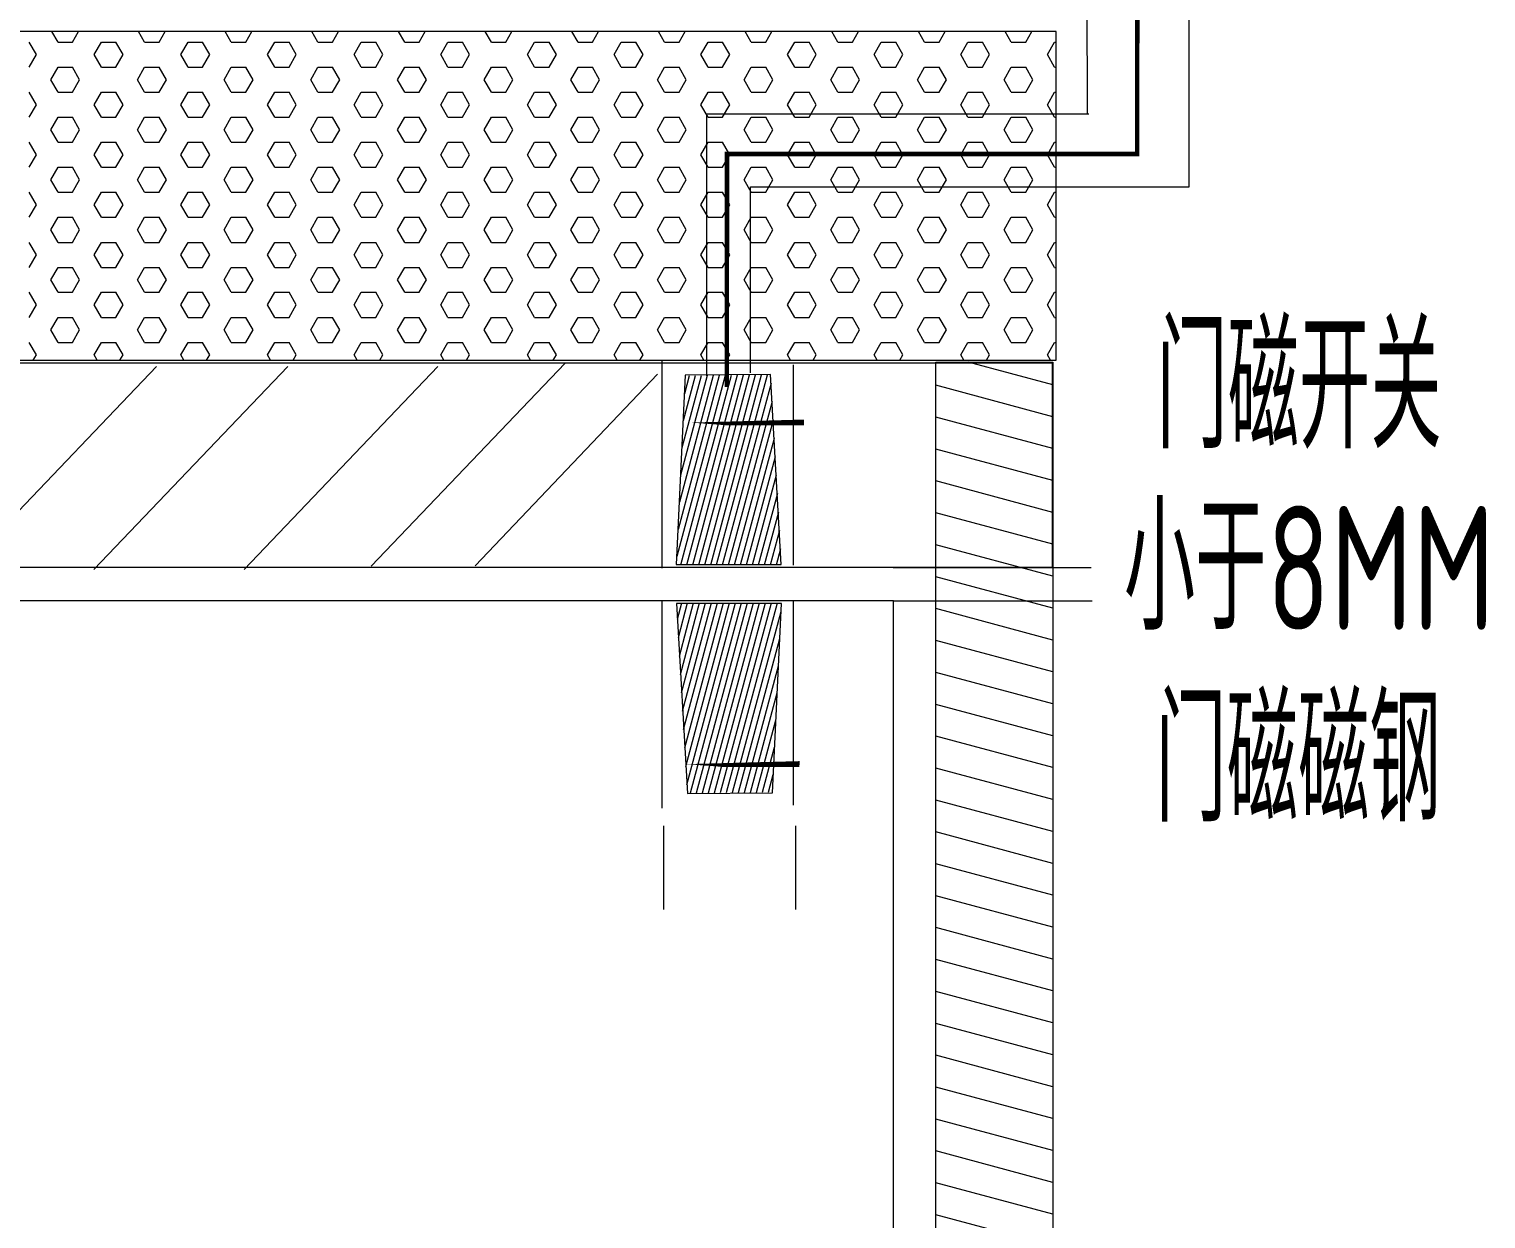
# Model space of a CAD drawing. Header units: millimetres. Extents: x 130143 to 328923, y 19139 to 134795.
# Drawn here: x 273413 to 278834, y 91963 to 96390 of the extents above; entities that cross this region are included whole.
import ezdxf

# ---------------------------------------------------------------- set-up
doc = ezdxf.new("R2010")
doc.units = ezdxf.units.MM
doc.header["$LTSCALE"] = 10
doc.layers.add('邦威智能化', color=7, linetype='Continuous', lineweight=18)
doc.styles.add('_HZTXT', font='gbenor.shx', dxfattribs={"bigfont": 'gbcbig.shx'})

# ---------------------------------------------------------------- blocks, each defined once
blk = doc.blocks.new('*X473')
for p, q in [((103553.7, -25839.5), (103462.3, -25815)), ((103553.7, -25873.8), (103427.5, -25840)), ((103553.7, -25908.2), (103427.5, -25874.3)), ((103553.7, -25942.5), (103427.5, -25908.7)), ((103553.7, -25976.9), (103427.5, -25943)), ((103553.7, -26011.2), (103427.5, -25977.4)), ((103553.7, -26045.6), (103427.5, -26011.7)), ((103553.7, -26079.9), (103427.5, -26046.1)), ((103553.7, -26114.3), (103427.5, -26080.4)), ((103553.7, -26148.6), (103427.5, -26114.8)), ((103553.7, -26183), (103427.5, -26149.1)), ((103553.7, -26217.3), (103427.5, -26183.5)), ((103553.7, -26251.6), (103427.5, -26217.8)), ((103553.7, -26286), (103427.5, -26252.2)), ((103553.7, -26320.3), (103427.5, -26286.5)), ((103553.7, -26354.7), (103427.5, -26320.9)), ((103553.7, -26389), (103427.5, -26355.2)), ((103553.7, -26423.4), (103427.5, -26389.6)), ((103553.7, -26457.7), (103427.5, -26423.9)), ((103553.7, -26492.1), (103427.5, -26458.3)), ((103553.7, -26526.4), (103427.5, -26492.6)), ((103553.7, -26560.8), (103427.5, -26527)), ((103553.7, -26595.1), (103427.5, -26561.3)), ((103553.7, -26629.5), (103427.5, -26595.7)), ((103553.7, -26663.8), (103427.5, -26630)), ((103553.7, -26698.2), (103427.5, -26664.3)), ((103553.7, -26732.5), (103427.5, -26698.7)), ((103553.7, -26766.9), (103427.5, -26733))]:
    blk.add_line(p, q)
blk = doc.blocks.new('*X474')
for p, q in [((103149, -26024), (103201.2, -25829)), ((103150.4, -25994.8), (103194.8, -25829.1)), ((103151.8, -25965.6), (103188.3, -25829.2)), ((103153, -26033.2), (103207.7, -25829)), ((103153.1, -25936.3), (103181.8, -25829.2)), ((103154.5, -25907.1), (103175.4, -25829.3)), ((103155.9, -25877.9), (103168.9, -25829.3)), ((103157.3, -25848.7), (103162.5, -25829.4)), ((103159.4, -26033.2), (103214.1, -25828.9)), ((103165.8, -26033.2), (103220.6, -25828.9)), ((103172.3, -26033.2), (103227, -25828.8)), ((103178.7, -26033.2), (103233.5, -25828.8)), ((103185.2, -26033.2), (103239.9, -25828.7)), ((103191.6, -26033.2), (103246.4, -25828.7)), ((103198, -26033.2), (103250.5, -25837.4)), ((103204.5, -26033.2), (103251.6, -25857.2)), ((103210.9, -26033.2), (103252.8, -25877)), ((103217.4, -26033.2), (103253.9, -25896.8)), ((103223.8, -26033.2), (103255, -25916.6)), ((103230.2, -26033.2), (103256.2, -25936.4)), ((103236.7, -26033.2), (103257.3, -25956.2)), ((103243.1, -26033.2), (103258.4, -25976.1)), ((103249.6, -26033.2), (103259.6, -25995.9)), ((103256, -26033.2), (103260.7, -26015.7))]:
    blk.add_line(p, q)
blk = doc.blocks.new('*X480')
for p, q in [((102459.1, -25484), (102451.3, -25470.6)), ((102482.4, -25470.6), (102475.8, -25459.2)), ((102482.4, -25470.6), (102498, -25470.6)), ((102498, -25470.6), (102504.6, -25459.2)), ((102521.3, -25484), (102529.1, -25470.6)), ((102529.1, -25470.6), (102544.6, -25470.6)), ((102552.4, -25484), (102544.6, -25470.6)), ((102575.7, -25470.6), (102569.1, -25459.2)), ((102575.7, -25470.6), (102591.3, -25470.6)), ((102591.3, -25470.6), (102597.9, -25459.2)), ((102614.6, -25484), (102622.4, -25470.6)), ((102622.4, -25470.6), (102637.9, -25470.6)), ((102645.7, -25484), (102637.9, -25470.6)), ((102669, -25470.6), (102662.5, -25459.2)), ((102669, -25470.6), (102684.6, -25470.6)), ((102684.6, -25470.6), (102691.2, -25459.2)), ((102707.9, -25484), (102715.7, -25470.6)), ((102715.7, -25470.6), (102731.2, -25470.6)), ((102739, -25484), (102731.2, -25470.6)), ((102762.3, -25470.6), (102755.8, -25459.2)), ((102762.3, -25470.6), (102777.9, -25470.6)), ((102777.9, -25470.6), (102784.5, -25459.2)), ((102801.2, -25484), (102809, -25470.6)), ((102809, -25470.6), (102824.6, -25470.6)), ((102832.3, -25484), (102824.6, -25470.6)), ((102855.7, -25470.6), (102849.1, -25459.2)), ((102855.7, -25470.6), (102871.2, -25470.6)), ((102871.2, -25470.6), (102877.8, -25459.2)), ((102894.5, -25484), (102902.3, -25470.6)), ((102902.3, -25470.6), (102917.9, -25470.6)), ((102925.6, -25484), (102917.9, -25470.6)), ((102949, -25470.6), (102942.4, -25459.2)), ((102949, -25470.6), (102964.5, -25470.6)), ((102964.5, -25470.6), (102971.1, -25459.2)), ((102987.9, -25484), (102995.6, -25470.6)), ((102995.6, -25470.6), (103011.2, -25470.6)), ((103019, -25484), (103011.2, -25470.6)), ((103042.3, -25470.6), (103035.7, -25459.2)), ((103042.3, -25470.6), (103057.8, -25470.6)), ((103057.8, -25470.6), (103064.4, -25459.2)), ((103081.2, -25484), (103088.9, -25470.6)), ((103088.9, -25470.6), (103104.5, -25470.6)), ((103112.3, -25484), (103104.5, -25470.6)), ((103135.6, -25470.6), (103129, -25459.2)), ((103135.6, -25470.6), (103151.1, -25470.6)), ((103151.1, -25470.6), (103157.7, -25459.2)), ((103174.5, -25484), (103182.3, -25470.6)), ((103182.3, -25470.6), (103197.8, -25470.6)), ((103205.6, -25484), (103197.8, -25470.6)), ((103228.9, -25470.6), (103222.3, -25459.2)), ((103228.9, -25470.6), (103244.5, -25470.6)), ((103244.5, -25470.6), (103251, -25459.2)), ((103267.8, -25484), (103275.6, -25470.6)), ((103275.6, -25470.6), (103291.1, -25470.6)), ((103298.9, -25484), (103291.1, -25470.6)), ((103322.2, -25470.6), (103315.6, -25459.2)), ((103322.2, -25470.6), (103337.8, -25470.6)), ((103337.8, -25470.6), (103344.4, -25459.2)), ((103361.1, -25484), (103368.9, -25470.6)), ((103368.9, -25470.6), (103384.4, -25470.6)), ((103392.2, -25484), (103384.4, -25470.6)), ((103415.5, -25470.6), (103408.9, -25459.2)), ((103415.5, -25470.6), (103431.1, -25470.6)), ((103431.1, -25470.6), (103437.7, -25459.2)), ((103454.4, -25484), (103462.2, -25470.6)), ((103462.2, -25470.6), (103477.7, -25470.6)), ((103485.5, -25484), (103477.7, -25470.6)), ((103508.8, -25470.6), (103502.3, -25459.2)), ((103508.8, -25470.6), (103524.4, -25470.6)), ((103524.4, -25470.6), (103531, -25459.2)), ((103547.7, -25484), (103555.5, -25470.6)), ((103555.5, -25470.6), (103557.2, -25470.6)), ((102451.3, -25497.5), (102459.1, -25484)), ((102529.1, -25497.5), (102521.3, -25484)), ((102544.6, -25497.5), (102552.4, -25484)), ((102622.4, -25497.5), (102614.6, -25484)), ((102637.9, -25497.5), (102645.7, -25484)), ((102715.7, -25497.5), (102707.9, -25484)), ((102731.2, -25497.5), (102739, -25484)), ((102809, -25497.5), (102801.2, -25484)), ((102824.6, -25497.5), (102832.3, -25484)), ((102902.3, -25497.5), (102894.5, -25484)), ((102917.9, -25497.5), (102925.6, -25484)), ((102995.6, -25497.5), (102987.9, -25484)), ((103011.2, -25497.5), (103019, -25484)), ((103088.9, -25497.5), (103081.2, -25484)), ((103104.5, -25497.5), (103112.3, -25484)), ((103182.3, -25497.5), (103174.5, -25484)), ((103197.8, -25497.5), (103205.6, -25484)), ((103275.6, -25497.5), (103267.8, -25484)), ((103291.1, -25497.5), (103298.9, -25484)), ((103368.9, -25497.5), (103361.1, -25484)), ((103384.4, -25497.5), (103392.2, -25484)), ((103462.2, -25497.5), (103454.4, -25484)), ((103477.7, -25497.5), (103485.5, -25484)), ((103555.5, -25497.5), (103547.7, -25484)), ((102474.6, -25511), (102482.4, -25497.5)), ((102482.4, -25497.5), (102498, -25497.5)), ((102505.7, -25511), (102498, -25497.5)), ((102529.1, -25497.5), (102544.6, -25497.5)), ((102567.9, -25511), (102575.7, -25497.5)), ((102575.7, -25497.5), (102591.3, -25497.5)), ((102599.1, -25511), (102591.3, -25497.5)), ((102622.4, -25497.5), (102637.9, -25497.5)), ((102661.3, -25511), (102669, -25497.5)), ((102669, -25497.5), (102684.6, -25497.5)), ((102692.4, -25511), (102684.6, -25497.5)), ((102715.7, -25497.5), (102731.2, -25497.5)), ((102754.6, -25511), (102762.3, -25497.5)), ((102762.3, -25497.5), (102777.9, -25497.5)), ((102785.7, -25511), (102777.9, -25497.5)), ((102809, -25497.5), (102824.6, -25497.5)), ((102847.9, -25511), (102855.7, -25497.5)), ((102855.7, -25497.5), (102871.2, -25497.5)), ((102879, -25511), (102871.2, -25497.5)), ((102902.3, -25497.5), (102917.9, -25497.5)), ((102941.2, -25511), (102949, -25497.5)), ((102949, -25497.5), (102964.5, -25497.5)), ((102972.3, -25511), (102964.5, -25497.5)), ((102995.6, -25497.5), (103011.2, -25497.5)), ((103034.5, -25511), (103042.3, -25497.5)), ((103042.3, -25497.5), (103057.8, -25497.5)), ((103065.6, -25511), (103057.8, -25497.5)), ((103088.9, -25497.5), (103104.5, -25497.5)), ((103127.8, -25511), (103135.6, -25497.5)), ((103135.6, -25497.5), (103151.1, -25497.5)), ((103158.9, -25511), (103151.1, -25497.5)), ((103182.3, -25497.5), (103197.8, -25497.5)), ((103221.1, -25511), (103228.9, -25497.5)), ((103228.9, -25497.5), (103244.5, -25497.5)), ((103252.2, -25511), (103244.5, -25497.5)), ((103275.6, -25497.5), (103291.1, -25497.5)), ((103314.4, -25511), (103322.2, -25497.5)), ((103322.2, -25497.5), (103337.8, -25497.5)), ((103345.5, -25511), (103337.8, -25497.5)), ((103368.9, -25497.5), (103384.4, -25497.5)), ((103407.8, -25511), (103415.5, -25497.5)), ((103415.5, -25497.5), (103431.1, -25497.5)), ((103438.9, -25511), (103431.1, -25497.5)), ((103462.2, -25497.5), (103477.7, -25497.5)), ((103501.1, -25511), (103508.8, -25497.5)), ((103508.8, -25497.5), (103524.4, -25497.5)), ((103532.2, -25511), (103524.4, -25497.5)), ((103555.5, -25497.5), (103557.2, -25497.5)), ((102482.4, -25524.4), (102474.6, -25511)), ((102498, -25524.4), (102505.7, -25511)), ((102575.7, -25524.4), (102567.9, -25511)), ((102591.3, -25524.4), (102599.1, -25511)), ((102669, -25524.4), (102661.3, -25511)), ((102684.6, -25524.4), (102692.4, -25511)), ((102762.3, -25524.4), (102754.6, -25511)), ((102777.9, -25524.4), (102785.7, -25511)), ((102855.7, -25524.4), (102847.9, -25511)), ((102871.2, -25524.4), (102879, -25511)), ((102949, -25524.4), (102941.2, -25511)), ((102964.5, -25524.4), (102972.3, -25511)), ((103042.3, -25524.4), (103034.5, -25511)), ((103057.8, -25524.4), (103065.6, -25511)), ((103135.6, -25524.4), (103127.8, -25511)), ((103151.1, -25524.4), (103158.9, -25511)), ((103228.9, -25524.4), (103221.1, -25511)), ((103244.5, -25524.4), (103252.2, -25511)), ((103322.2, -25524.4), (103314.4, -25511)), ((103337.8, -25524.4), (103345.5, -25511)), ((103415.5, -25524.4), (103407.8, -25511)), ((103431.1, -25524.4), (103438.9, -25511)), ((103508.8, -25524.4), (103501.1, -25511)), ((103524.4, -25524.4), (103532.2, -25511)), ((102459.1, -25537.9), (102451.3, -25524.4)), ((102482.4, -25524.4), (102498, -25524.4)), ((102521.3, -25537.9), (102529.1, -25524.4)), ((102529.1, -25524.4), (102544.6, -25524.4)), ((102552.4, -25537.9), (102544.6, -25524.4)), ((102575.7, -25524.4), (102591.3, -25524.4)), ((102614.6, -25537.9), (102622.4, -25524.4)), ((102622.4, -25524.4), (102637.9, -25524.4)), ((102645.7, -25537.9), (102637.9, -25524.4)), ((102669, -25524.4), (102684.6, -25524.4)), ((102707.9, -25537.9), (102715.7, -25524.4)), ((102715.7, -25524.4), (102731.2, -25524.4)), ((102739, -25537.9), (102731.2, -25524.4)), ((102762.3, -25524.4), (102777.9, -25524.4)), ((102801.2, -25537.9), (102809, -25524.4)), ((102809, -25524.4), (102824.6, -25524.4)), ((102832.3, -25537.9), (102824.6, -25524.4)), ((102855.7, -25524.4), (102871.2, -25524.4)), ((102894.5, -25537.9), (102902.3, -25524.4)), ((102902.3, -25524.4), (102917.9, -25524.4)), ((102925.6, -25537.9), (102917.9, -25524.4)), ((102949, -25524.4), (102964.5, -25524.4)), ((102987.9, -25537.9), (102995.6, -25524.4)), ((102995.6, -25524.4), (103011.2, -25524.4)), ((103019, -25537.9), (103011.2, -25524.4)), ((103042.3, -25524.4), (103057.8, -25524.4)), ((103081.2, -25537.9), (103088.9, -25524.4)), ((103088.9, -25524.4), (103104.5, -25524.4)), ((103112.3, -25537.9), (103104.5, -25524.4)), ((103135.6, -25524.4), (103151.1, -25524.4)), ((103174.5, -25537.9), (103182.3, -25524.4)), ((103182.3, -25524.4), (103197.8, -25524.4)), ((103205.6, -25537.9), (103197.8, -25524.4)), ((103228.9, -25524.4), (103244.5, -25524.4)), ((103267.8, -25537.9), (103275.6, -25524.4)), ((103275.6, -25524.4), (103291.1, -25524.4)), ((103298.9, -25537.9), (103291.1, -25524.4)), ((103322.2, -25524.4), (103337.8, -25524.4)), ((103361.1, -25537.9), (103368.9, -25524.4)), ((103368.9, -25524.4), (103384.4, -25524.4)), ((103392.2, -25537.9), (103384.4, -25524.4)), ((103415.5, -25524.4), (103431.1, -25524.4)), ((103454.4, -25537.9), (103462.2, -25524.4)), ((103462.2, -25524.4), (103477.7, -25524.4)), ((103485.5, -25537.9), (103477.7, -25524.4)), ((103508.8, -25524.4), (103524.4, -25524.4)), ((103547.7, -25537.9), (103555.5, -25524.4)), ((103555.5, -25524.4), (103557.2, -25524.4)), ((102451.3, -25551.4), (102459.1, -25537.9)), ((102529.1, -25551.4), (102521.3, -25537.9)), ((102544.6, -25551.4), (102552.4, -25537.9)), ((102622.4, -25551.4), (102614.6, -25537.9)), ((102637.9, -25551.4), (102645.7, -25537.9)), ((102715.7, -25551.4), (102707.9, -25537.9)), ((102731.2, -25551.4), (102739, -25537.9)), ((102809, -25551.4), (102801.2, -25537.9)), ((102824.6, -25551.4), (102832.3, -25537.9)), ((102902.3, -25551.4), (102894.5, -25537.9)), ((102917.9, -25551.4), (102925.6, -25537.9)), ((102995.6, -25551.4), (102987.9, -25537.9)), ((103011.2, -25551.4), (103019, -25537.9)), ((103088.9, -25551.4), (103081.2, -25537.9)), ((103104.5, -25551.4), (103112.3, -25537.9)), ((103182.3, -25551.4), (103174.5, -25537.9)), ((103197.8, -25551.4), (103205.6, -25537.9)), ((103275.6, -25551.4), (103267.8, -25537.9)), ((103291.1, -25551.4), (103298.9, -25537.9)), ((103368.9, -25551.4), (103361.1, -25537.9)), ((103384.4, -25551.4), (103392.2, -25537.9)), ((103462.2, -25551.4), (103454.4, -25537.9)), ((103477.7, -25551.4), (103485.5, -25537.9)), ((103555.5, -25551.4), (103547.7, -25537.9)), ((102474.6, -25564.8), (102482.4, -25551.4)), ((102482.4, -25578.3), (102474.6, -25564.8)), ((102482.4, -25551.4), (102498, -25551.4)), ((102505.7, -25564.8), (102498, -25551.4)), ((102498, -25578.3), (102505.7, -25564.8)), ((102529.1, -25551.4), (102544.6, -25551.4)), ((102567.9, -25564.8), (102575.7, -25551.4)), ((102575.7, -25578.3), (102567.9, -25564.8)), ((102575.7, -25551.4), (102591.3, -25551.4)), ((102599.1, -25564.8), (102591.3, -25551.4)), ((102591.3, -25578.3), (102599.1, -25564.8)), ((102622.4, -25551.4), (102637.9, -25551.4)), ((102661.3, -25564.8), (102669, -25551.4)), ((102669, -25578.3), (102661.3, -25564.8)), ((102669, -25551.4), (102684.6, -25551.4)), ((102692.4, -25564.8), (102684.6, -25551.4)), ((102684.6, -25578.3), (102692.4, -25564.8)), ((102715.7, -25551.4), (102731.2, -25551.4)), ((102754.6, -25564.8), (102762.3, -25551.4)), ((102762.3, -25578.3), (102754.6, -25564.8)), ((102762.3, -25551.4), (102777.9, -25551.4)), ((102785.7, -25564.8), (102777.9, -25551.4)), ((102777.9, -25578.3), (102785.7, -25564.8)), ((102809, -25551.4), (102824.6, -25551.4)), ((102847.9, -25564.8), (102855.7, -25551.4)), ((102855.7, -25578.3), (102847.9, -25564.8)), ((102855.7, -25551.4), (102871.2, -25551.4)), ((102879, -25564.8), (102871.2, -25551.4)), ((102871.2, -25578.3), (102879, -25564.8)), ((102902.3, -25551.4), (102917.9, -25551.4)), ((102941.2, -25564.8), (102949, -25551.4)), ((102949, -25578.3), (102941.2, -25564.8)), ((102949, -25551.4), (102964.5, -25551.4)), ((102972.3, -25564.8), (102964.5, -25551.4)), ((102964.5, -25578.3), (102972.3, -25564.8)), ((102995.6, -25551.4), (103011.2, -25551.4)), ((103034.5, -25564.8), (103042.3, -25551.4)), ((103042.3, -25578.3), (103034.5, -25564.8)), ((103042.3, -25551.4), (103057.8, -25551.4)), ((103065.6, -25564.8), (103057.8, -25551.4)), ((103057.8, -25578.3), (103065.6, -25564.8)), ((103088.9, -25551.4), (103104.5, -25551.4)), ((103127.8, -25564.8), (103135.6, -25551.4)), ((103135.6, -25578.3), (103127.8, -25564.8)), ((103135.6, -25551.4), (103151.1, -25551.4)), ((103158.9, -25564.8), (103151.1, -25551.4)), ((103151.1, -25578.3), (103158.9, -25564.8)), ((103182.3, -25551.4), (103197.8, -25551.4)), ((103221.1, -25564.8), (103228.9, -25551.4)), ((103228.9, -25578.3), (103221.1, -25564.8)), ((103228.9, -25551.4), (103244.5, -25551.4)), ((103252.2, -25564.8), (103244.5, -25551.4)), ((103244.5, -25578.3), (103252.2, -25564.8)), ((103275.6, -25551.4), (103291.1, -25551.4)), ((103314.4, -25564.8), (103322.2, -25551.4)), ((103322.2, -25578.3), (103314.4, -25564.8)), ((103322.2, -25551.4), (103337.8, -25551.4)), ((103345.5, -25564.8), (103337.8, -25551.4)), ((103337.8, -25578.3), (103345.5, -25564.8)), ((103368.9, -25551.4), (103384.4, -25551.4)), ((103407.8, -25564.8), (103415.5, -25551.4)), ((103415.5, -25578.3), (103407.8, -25564.8)), ((103415.5, -25551.4), (103431.1, -25551.4)), ((103438.9, -25564.8), (103431.1, -25551.4)), ((103431.1, -25578.3), (103438.9, -25564.8)), ((103462.2, -25551.4), (103477.7, -25551.4)), ((103501.1, -25564.8), (103508.8, -25551.4)), ((103508.8, -25578.3), (103501.1, -25564.8)), ((103508.8, -25551.4), (103524.4, -25551.4)), ((103532.2, -25564.8), (103524.4, -25551.4)), ((103524.4, -25578.3), (103532.2, -25564.8)), ((103555.5, -25551.4), (103557.2, -25551.4)), ((102459.1, -25591.8), (102451.3, -25578.3)), ((102482.4, -25578.3), (102498, -25578.3)), ((102521.3, -25591.8), (102529.1, -25578.3)), ((102529.1, -25578.3), (102544.6, -25578.3)), ((102552.4, -25591.8), (102544.6, -25578.3)), ((102575.7, -25578.3), (102591.3, -25578.3)), ((102614.6, -25591.8), (102622.4, -25578.3)), ((102622.4, -25578.3), (102637.9, -25578.3)), ((102645.7, -25591.8), (102637.9, -25578.3)), ((102669, -25578.3), (102684.6, -25578.3)), ((102707.9, -25591.8), (102715.7, -25578.3)), ((102715.7, -25578.3), (102731.2, -25578.3)), ((102739, -25591.8), (102731.2, -25578.3)), ((102762.3, -25578.3), (102777.9, -25578.3)), ((102801.2, -25591.8), (102809, -25578.3)), ((102809, -25578.3), (102824.6, -25578.3)), ((102832.3, -25591.8), (102824.6, -25578.3)), ((102855.7, -25578.3), (102871.2, -25578.3)), ((102894.5, -25591.8), (102902.3, -25578.3)), ((102902.3, -25578.3), (102917.9, -25578.3)), ((102925.6, -25591.8), (102917.9, -25578.3)), ((102949, -25578.3), (102964.5, -25578.3)), ((102987.9, -25591.8), (102995.6, -25578.3)), ((102995.6, -25578.3), (103011.2, -25578.3)), ((103019, -25591.8), (103011.2, -25578.3)), ((103042.3, -25578.3), (103057.8, -25578.3)), ((103081.2, -25591.8), (103088.9, -25578.3)), ((103088.9, -25578.3), (103104.5, -25578.3)), ((103112.3, -25591.8), (103104.5, -25578.3)), ((103135.6, -25578.3), (103151.1, -25578.3)), ((103174.5, -25591.8), (103182.3, -25578.3)), ((103182.3, -25578.3), (103197.8, -25578.3)), ((103205.6, -25591.8), (103197.8, -25578.3)), ((103228.9, -25578.3), (103244.5, -25578.3)), ((103267.8, -25591.8), (103275.6, -25578.3)), ((103275.6, -25578.3), (103291.1, -25578.3)), ((103298.9, -25591.8), (103291.1, -25578.3)), ((103322.2, -25578.3), (103337.8, -25578.3)), ((103361.1, -25591.8), (103368.9, -25578.3)), ((103368.9, -25578.3), (103384.4, -25578.3)), ((103392.2, -25591.8), (103384.4, -25578.3)), ((103415.5, -25578.3), (103431.1, -25578.3)), ((103454.4, -25591.8), (103462.2, -25578.3)), ((103462.2, -25578.3), (103477.7, -25578.3)), ((103485.5, -25591.8), (103477.7, -25578.3)), ((103508.8, -25578.3), (103524.4, -25578.3)), ((103547.7, -25591.8), (103555.5, -25578.3)), ((103555.5, -25578.3), (103557.2, -25578.3)), ((102451.3, -25605.3), (102459.1, -25591.8)), ((102529.1, -25605.3), (102521.3, -25591.8)), ((102544.6, -25605.3), (102552.4, -25591.8)), ((102622.4, -25605.3), (102614.6, -25591.8)), ((102637.9, -25605.3), (102645.7, -25591.8)), ((102715.7, -25605.3), (102707.9, -25591.8)), ((102731.2, -25605.3), (102739, -25591.8)), ((102809, -25605.3), (102801.2, -25591.8)), ((102824.6, -25605.3), (102832.3, -25591.8)), ((102902.3, -25605.3), (102894.5, -25591.8)), ((102917.9, -25605.3), (102925.6, -25591.8)), ((102995.6, -25605.3), (102987.9, -25591.8)), ((103011.2, -25605.3), (103019, -25591.8)), ((103088.9, -25605.3), (103081.2, -25591.8)), ((103104.5, -25605.3), (103112.3, -25591.8)), ((103182.3, -25605.3), (103174.5, -25591.8)), ((103197.8, -25605.3), (103205.6, -25591.8)), ((103275.6, -25605.3), (103267.8, -25591.8)), ((103291.1, -25605.3), (103298.9, -25591.8)), ((103368.9, -25605.3), (103361.1, -25591.8)), ((103384.4, -25605.3), (103392.2, -25591.8)), ((103462.2, -25605.3), (103454.4, -25591.8)), ((103477.7, -25605.3), (103485.5, -25591.8)), ((103555.5, -25605.3), (103547.7, -25591.8)), ((102474.6, -25618.7), (102482.4, -25605.3)), ((102482.4, -25605.3), (102498, -25605.3)), ((102505.7, -25618.7), (102498, -25605.3)), ((102529.1, -25605.3), (102544.6, -25605.3)), ((102567.9, -25618.7), (102575.7, -25605.3)), ((102575.7, -25605.3), (102591.3, -25605.3)), ((102599.1, -25618.7), (102591.3, -25605.3)), ((102622.4, -25605.3), (102637.9, -25605.3)), ((102661.3, -25618.7), (102669, -25605.3)), ((102669, -25605.3), (102684.6, -25605.3)), ((102692.4, -25618.7), (102684.6, -25605.3)), ((102715.7, -25605.3), (102731.2, -25605.3)), ((102754.6, -25618.7), (102762.3, -25605.3)), ((102762.3, -25605.3), (102777.9, -25605.3)), ((102785.7, -25618.7), (102777.9, -25605.3)), ((102809, -25605.3), (102824.6, -25605.3)), ((102847.9, -25618.7), (102855.7, -25605.3)), ((102855.7, -25605.3), (102871.2, -25605.3)), ((102879, -25618.7), (102871.2, -25605.3)), ((102902.3, -25605.3), (102917.9, -25605.3)), ((102941.2, -25618.7), (102949, -25605.3)), ((102949, -25605.3), (102964.5, -25605.3)), ((102972.3, -25618.7), (102964.5, -25605.3)), ((102995.6, -25605.3), (103011.2, -25605.3)), ((103034.5, -25618.7), (103042.3, -25605.3)), ((103042.3, -25605.3), (103057.8, -25605.3)), ((103065.6, -25618.7), (103057.8, -25605.3)), ((103088.9, -25605.3), (103104.5, -25605.3)), ((103127.8, -25618.7), (103135.6, -25605.3)), ((103135.6, -25605.3), (103151.1, -25605.3)), ((103158.9, -25618.7), (103151.1, -25605.3)), ((103182.3, -25605.3), (103197.8, -25605.3)), ((103221.1, -25618.7), (103228.9, -25605.3)), ((103228.9, -25605.3), (103244.5, -25605.3)), ((103252.2, -25618.7), (103244.5, -25605.3)), ((103275.6, -25605.3), (103291.1, -25605.3)), ((103314.4, -25618.7), (103322.2, -25605.3)), ((103322.2, -25605.3), (103337.8, -25605.3)), ((103345.5, -25618.7), (103337.8, -25605.3)), ((103368.9, -25605.3), (103384.4, -25605.3)), ((103407.8, -25618.7), (103415.5, -25605.3)), ((103415.5, -25605.3), (103431.1, -25605.3)), ((103438.9, -25618.7), (103431.1, -25605.3)), ((103462.2, -25605.3), (103477.7, -25605.3)), ((103501.1, -25618.7), (103508.8, -25605.3)), ((103508.8, -25605.3), (103524.4, -25605.3)), ((103532.2, -25618.7), (103524.4, -25605.3)), ((103555.5, -25605.3), (103557.2, -25605.3)), ((102482.4, -25632.2), (102474.6, -25618.7)), ((102498, -25632.2), (102505.7, -25618.7)), ((102575.7, -25632.2), (102567.9, -25618.7)), ((102591.3, -25632.2), (102599.1, -25618.7)), ((102669, -25632.2), (102661.3, -25618.7)), ((102684.6, -25632.2), (102692.4, -25618.7)), ((102762.3, -25632.2), (102754.6, -25618.7)), ((102777.9, -25632.2), (102785.7, -25618.7)), ((102855.7, -25632.2), (102847.9, -25618.7)), ((102871.2, -25632.2), (102879, -25618.7)), ((102949, -25632.2), (102941.2, -25618.7)), ((102964.5, -25632.2), (102972.3, -25618.7)), ((103042.3, -25632.2), (103034.5, -25618.7)), ((103057.8, -25632.2), (103065.6, -25618.7)), ((103135.6, -25632.2), (103127.8, -25618.7)), ((103151.1, -25632.2), (103158.9, -25618.7)), ((103228.9, -25632.2), (103221.1, -25618.7)), ((103244.5, -25632.2), (103252.2, -25618.7)), ((103322.2, -25632.2), (103314.4, -25618.7)), ((103337.8, -25632.2), (103345.5, -25618.7)), ((103415.5, -25632.2), (103407.8, -25618.7)), ((103431.1, -25632.2), (103438.9, -25618.7)), ((103508.8, -25632.2), (103501.1, -25618.7)), ((103524.4, -25632.2), (103532.2, -25618.7)), ((102459.1, -25645.7), (102451.3, -25632.2)), ((102482.4, -25632.2), (102498, -25632.2)), ((102521.3, -25645.7), (102529.1, -25632.2)), ((102529.1, -25632.2), (102544.6, -25632.2)), ((102552.4, -25645.7), (102544.6, -25632.2)), ((102575.7, -25632.2), (102591.3, -25632.2)), ((102614.6, -25645.7), (102622.4, -25632.2)), ((102622.4, -25632.2), (102637.9, -25632.2)), ((102645.7, -25645.7), (102637.9, -25632.2)), ((102669, -25632.2), (102684.6, -25632.2)), ((102707.9, -25645.7), (102715.7, -25632.2)), ((102715.7, -25632.2), (102731.2, -25632.2)), ((102739, -25645.7), (102731.2, -25632.2)), ((102762.3, -25632.2), (102777.9, -25632.2)), ((102801.2, -25645.7), (102809, -25632.2)), ((102809, -25632.2), (102824.6, -25632.2)), ((102832.3, -25645.7), (102824.6, -25632.2)), ((102855.7, -25632.2), (102871.2, -25632.2)), ((102894.5, -25645.7), (102902.3, -25632.2)), ((102902.3, -25632.2), (102917.9, -25632.2)), ((102925.6, -25645.7), (102917.9, -25632.2)), ((102949, -25632.2), (102964.5, -25632.2)), ((102987.9, -25645.7), (102995.6, -25632.2)), ((102995.6, -25632.2), (103011.2, -25632.2)), ((103019, -25645.7), (103011.2, -25632.2)), ((103042.3, -25632.2), (103057.8, -25632.2)), ((103081.2, -25645.7), (103088.9, -25632.2)), ((103088.9, -25632.2), (103104.5, -25632.2)), ((103112.3, -25645.7), (103104.5, -25632.2)), ((103135.6, -25632.2), (103151.1, -25632.2)), ((103174.5, -25645.7), (103182.3, -25632.2)), ((103182.3, -25632.2), (103197.8, -25632.2)), ((103205.6, -25645.7), (103197.8, -25632.2)), ((103228.9, -25632.2), (103244.5, -25632.2)), ((103267.8, -25645.7), (103275.6, -25632.2)), ((103275.6, -25632.2), (103291.1, -25632.2)), ((103298.9, -25645.7), (103291.1, -25632.2)), ((103322.2, -25632.2), (103337.8, -25632.2)), ((103361.1, -25645.7), (103368.9, -25632.2)), ((103368.9, -25632.2), (103384.4, -25632.2)), ((103392.2, -25645.7), (103384.4, -25632.2)), ((103415.5, -25632.2), (103431.1, -25632.2)), ((103454.4, -25645.7), (103462.2, -25632.2)), ((103462.2, -25632.2), (103477.7, -25632.2)), ((103485.5, -25645.7), (103477.7, -25632.2)), ((103508.8, -25632.2), (103524.4, -25632.2)), ((103547.7, -25645.7), (103555.5, -25632.2)), ((103555.5, -25632.2), (103557.2, -25632.2)), ((102451.3, -25659.1), (102459.1, -25645.7)), ((102474.6, -25672.6), (102482.4, -25659.1)), ((102482.4, -25659.1), (102498, -25659.1)), ((102505.7, -25672.6), (102498, -25659.1)), ((102529.1, -25659.1), (102521.3, -25645.7)), ((102529.1, -25659.1), (102544.6, -25659.1)), ((102544.6, -25659.1), (102552.4, -25645.7)), ((102567.9, -25672.6), (102575.7, -25659.1)), ((102575.7, -25659.1), (102591.3, -25659.1)), ((102599.1, -25672.6), (102591.3, -25659.1)), ((102622.4, -25659.1), (102614.6, -25645.7)), ((102622.4, -25659.1), (102637.9, -25659.1)), ((102637.9, -25659.1), (102645.7, -25645.7)), ((102661.3, -25672.6), (102669, -25659.1)), ((102669, -25659.1), (102684.6, -25659.1)), ((102692.4, -25672.6), (102684.6, -25659.1)), ((102715.7, -25659.1), (102707.9, -25645.7)), ((102715.7, -25659.1), (102731.2, -25659.1)), ((102731.2, -25659.1), (102739, -25645.7)), ((102754.6, -25672.6), (102762.3, -25659.1)), ((102762.3, -25659.1), (102777.9, -25659.1)), ((102785.7, -25672.6), (102777.9, -25659.1)), ((102809, -25659.1), (102801.2, -25645.7)), ((102809, -25659.1), (102824.6, -25659.1)), ((102824.6, -25659.1), (102832.3, -25645.7)), ((102847.9, -25672.6), (102855.7, -25659.1)), ((102855.7, -25659.1), (102871.2, -25659.1)), ((102879, -25672.6), (102871.2, -25659.1)), ((102902.3, -25659.1), (102894.5, -25645.7)), ((102902.3, -25659.1), (102917.9, -25659.1)), ((102917.9, -25659.1), (102925.6, -25645.7)), ((102941.2, -25672.6), (102949, -25659.1)), ((102949, -25659.1), (102964.5, -25659.1)), ((102972.3, -25672.6), (102964.5, -25659.1)), ((102995.6, -25659.1), (102987.9, -25645.7)), ((102995.6, -25659.1), (103011.2, -25659.1)), ((103011.2, -25659.1), (103019, -25645.7)), ((103034.5, -25672.6), (103042.3, -25659.1)), ((103042.3, -25659.1), (103057.8, -25659.1)), ((103065.6, -25672.6), (103057.8, -25659.1)), ((103088.9, -25659.1), (103081.2, -25645.7)), ((103088.9, -25659.1), (103104.5, -25659.1)), ((103104.5, -25659.1), (103112.3, -25645.7)), ((103127.8, -25672.6), (103135.6, -25659.1)), ((103135.6, -25659.1), (103151.1, -25659.1)), ((103158.9, -25672.6), (103151.1, -25659.1)), ((103182.3, -25659.1), (103174.5, -25645.7)), ((103182.3, -25659.1), (103197.8, -25659.1)), ((103197.8, -25659.1), (103205.6, -25645.7)), ((103221.1, -25672.6), (103228.9, -25659.1)), ((103228.9, -25659.1), (103244.5, -25659.1)), ((103252.2, -25672.6), (103244.5, -25659.1)), ((103275.6, -25659.1), (103267.8, -25645.7)), ((103275.6, -25659.1), (103291.1, -25659.1)), ((103291.1, -25659.1), (103298.9, -25645.7)), ((103314.4, -25672.6), (103322.2, -25659.1)), ((103322.2, -25659.1), (103337.8, -25659.1)), ((103345.5, -25672.6), (103337.8, -25659.1)), ((103368.9, -25659.1), (103361.1, -25645.7)), ((103368.9, -25659.1), (103384.4, -25659.1)), ((103384.4, -25659.1), (103392.2, -25645.7)), ((103407.8, -25672.6), (103415.5, -25659.1)), ((103415.5, -25659.1), (103431.1, -25659.1)), ((103438.9, -25672.6), (103431.1, -25659.1)), ((103462.2, -25659.1), (103454.4, -25645.7)), ((103462.2, -25659.1), (103477.7, -25659.1)), ((103477.7, -25659.1), (103485.5, -25645.7)), ((103501.1, -25672.6), (103508.8, -25659.1)), ((103508.8, -25659.1), (103524.4, -25659.1)), ((103532.2, -25672.6), (103524.4, -25659.1)), ((103555.5, -25659.1), (103547.7, -25645.7)), ((103555.5, -25659.1), (103557.2, -25659.1)), ((102482.4, -25686.1), (102474.6, -25672.6)), ((102498, -25686.1), (102505.7, -25672.6)), ((102575.7, -25686.1), (102567.9, -25672.6)), ((102591.3, -25686.1), (102599.1, -25672.6)), ((102669, -25686.1), (102661.3, -25672.6)), ((102684.6, -25686.1), (102692.4, -25672.6)), ((102762.3, -25686.1), (102754.6, -25672.6)), ((102777.9, -25686.1), (102785.7, -25672.6)), ((102855.7, -25686.1), (102847.9, -25672.6)), ((102871.2, -25686.1), (102879, -25672.6)), ((102949, -25686.1), (102941.2, -25672.6)), ((102964.5, -25686.1), (102972.3, -25672.6)), ((103042.3, -25686.1), (103034.5, -25672.6)), ((103057.8, -25686.1), (103065.6, -25672.6)), ((103135.6, -25686.1), (103127.8, -25672.6)), ((103151.1, -25686.1), (103158.9, -25672.6)), ((103228.9, -25686.1), (103221.1, -25672.6)), ((103244.5, -25686.1), (103252.2, -25672.6)), ((103322.2, -25686.1), (103314.4, -25672.6)), ((103337.8, -25686.1), (103345.5, -25672.6)), ((103415.5, -25686.1), (103407.8, -25672.6)), ((103431.1, -25686.1), (103438.9, -25672.6)), ((103508.8, -25686.1), (103501.1, -25672.6)), ((103524.4, -25686.1), (103532.2, -25672.6)), ((102459.1, -25699.5), (102451.3, -25686.1)), ((102482.4, -25686.1), (102498, -25686.1)), ((102521.3, -25699.5), (102529.1, -25686.1)), ((102529.1, -25686.1), (102544.6, -25686.1)), ((102552.4, -25699.5), (102544.6, -25686.1)), ((102575.7, -25686.1), (102591.3, -25686.1)), ((102614.6, -25699.5), (102622.4, -25686.1)), ((102622.4, -25686.1), (102637.9, -25686.1)), ((102645.7, -25699.5), (102637.9, -25686.1)), ((102669, -25686.1), (102684.6, -25686.1)), ((102707.9, -25699.5), (102715.7, -25686.1)), ((102715.7, -25686.1), (102731.2, -25686.1)), ((102739, -25699.5), (102731.2, -25686.1)), ((102762.3, -25686.1), (102777.9, -25686.1)), ((102801.2, -25699.5), (102809, -25686.1)), ((102809, -25686.1), (102824.6, -25686.1)), ((102832.3, -25699.5), (102824.6, -25686.1)), ((102855.7, -25686.1), (102871.2, -25686.1)), ((102894.5, -25699.5), (102902.3, -25686.1)), ((102902.3, -25686.1), (102917.9, -25686.1)), ((102925.6, -25699.5), (102917.9, -25686.1)), ((102949, -25686.1), (102964.5, -25686.1)), ((102987.9, -25699.5), (102995.6, -25686.1)), ((102995.6, -25686.1), (103011.2, -25686.1)), ((103019, -25699.5), (103011.2, -25686.1)), ((103042.3, -25686.1), (103057.8, -25686.1)), ((103081.2, -25699.5), (103088.9, -25686.1)), ((103088.9, -25686.1), (103104.5, -25686.1)), ((103112.3, -25699.5), (103104.5, -25686.1)), ((103135.6, -25686.1), (103151.1, -25686.1)), ((103174.5, -25699.5), (103182.3, -25686.1)), ((103182.3, -25686.1), (103197.8, -25686.1)), ((103205.6, -25699.5), (103197.8, -25686.1)), ((103228.9, -25686.1), (103244.5, -25686.1)), ((103267.8, -25699.5), (103275.6, -25686.1)), ((103275.6, -25686.1), (103291.1, -25686.1)), ((103298.9, -25699.5), (103291.1, -25686.1)), ((103322.2, -25686.1), (103337.8, -25686.1)), ((103361.1, -25699.5), (103368.9, -25686.1)), ((103368.9, -25686.1), (103384.4, -25686.1)), ((103392.2, -25699.5), (103384.4, -25686.1)), ((103415.5, -25686.1), (103431.1, -25686.1)), ((103454.4, -25699.5), (103462.2, -25686.1)), ((103462.2, -25686.1), (103477.7, -25686.1)), ((103485.5, -25699.5), (103477.7, -25686.1)), ((103508.8, -25686.1), (103524.4, -25686.1)), ((103547.7, -25699.5), (103555.5, -25686.1)), ((103555.5, -25686.1), (103557.2, -25686.1)), ((102451.3, -25713), (102459.1, -25699.5)), ((102529.1, -25713), (102521.3, -25699.5)), ((102544.6, -25713), (102552.4, -25699.5)), ((102622.4, -25713), (102614.6, -25699.5)), ((102637.9, -25713), (102645.7, -25699.5)), ((102715.7, -25713), (102707.9, -25699.5)), ((102731.2, -25713), (102739, -25699.5)), ((102809, -25713), (102801.2, -25699.5)), ((102824.6, -25713), (102832.3, -25699.5)), ((102902.3, -25713), (102894.5, -25699.5)), ((102917.9, -25713), (102925.6, -25699.5)), ((102995.6, -25713), (102987.9, -25699.5)), ((103011.2, -25713), (103019, -25699.5)), ((103088.9, -25713), (103081.2, -25699.5)), ((103104.5, -25713), (103112.3, -25699.5)), ((103182.3, -25713), (103174.5, -25699.5)), ((103197.8, -25713), (103205.6, -25699.5)), ((103275.6, -25713), (103267.8, -25699.5)), ((103291.1, -25713), (103298.9, -25699.5)), ((103368.9, -25713), (103361.1, -25699.5)), ((103384.4, -25713), (103392.2, -25699.5)), ((103462.2, -25713), (103454.4, -25699.5)), ((103477.7, -25713), (103485.5, -25699.5)), ((103555.5, -25713), (103547.7, -25699.5)), ((102474.6, -25726.5), (102482.4, -25713)), ((102482.4, -25713), (102498, -25713)), ((102505.7, -25726.5), (102498, -25713)), ((102529.1, -25713), (102544.6, -25713)), ((102567.9, -25726.5), (102575.7, -25713)), ((102575.7, -25713), (102591.3, -25713)), ((102599.1, -25726.5), (102591.3, -25713)), ((102622.4, -25713), (102637.9, -25713)), ((102661.3, -25726.5), (102669, -25713)), ((102669, -25713), (102684.6, -25713)), ((102692.4, -25726.5), (102684.6, -25713)), ((102715.7, -25713), (102731.2, -25713)), ((102754.6, -25726.5), (102762.3, -25713)), ((102762.3, -25713), (102777.9, -25713)), ((102785.7, -25726.5), (102777.9, -25713)), ((102809, -25713), (102824.6, -25713)), ((102847.9, -25726.5), (102855.7, -25713)), ((102855.7, -25713), (102871.2, -25713)), ((102879, -25726.5), (102871.2, -25713)), ((102902.3, -25713), (102917.9, -25713)), ((102941.2, -25726.5), (102949, -25713)), ((102949, -25713), (102964.5, -25713)), ((102972.3, -25726.5), (102964.5, -25713)), ((102995.6, -25713), (103011.2, -25713)), ((103034.5, -25726.5), (103042.3, -25713)), ((103042.3, -25713), (103057.8, -25713)), ((103065.6, -25726.5), (103057.8, -25713)), ((103088.9, -25713), (103104.5, -25713)), ((103127.8, -25726.5), (103135.6, -25713)), ((103135.6, -25713), (103151.1, -25713)), ((103158.9, -25726.5), (103151.1, -25713)), ((103182.3, -25713), (103197.8, -25713)), ((103221.1, -25726.5), (103228.9, -25713)), ((103228.9, -25713), (103244.5, -25713)), ((103252.2, -25726.5), (103244.5, -25713)), ((103275.6, -25713), (103291.1, -25713)), ((103314.4, -25726.5), (103322.2, -25713)), ((103322.2, -25713), (103337.8, -25713)), ((103345.5, -25726.5), (103337.8, -25713)), ((103368.9, -25713), (103384.4, -25713)), ((103407.8, -25726.5), (103415.5, -25713)), ((103415.5, -25713), (103431.1, -25713)), ((103438.9, -25726.5), (103431.1, -25713)), ((103462.2, -25713), (103477.7, -25713)), ((103501.1, -25726.5), (103508.8, -25713)), ((103508.8, -25713), (103524.4, -25713)), ((103532.2, -25726.5), (103524.4, -25713)), ((103555.5, -25713), (103557.2, -25713)), ((102482.4, -25739.9), (102474.6, -25726.5)), ((102498, -25739.9), (102505.7, -25726.5)), ((102575.7, -25739.9), (102567.9, -25726.5)), ((102591.3, -25739.9), (102599.1, -25726.5)), ((102669, -25739.9), (102661.3, -25726.5)), ((102684.6, -25739.9), (102692.4, -25726.5)), ((102762.3, -25739.9), (102754.6, -25726.5)), ((102777.9, -25739.9), (102785.7, -25726.5)), ((102855.7, -25739.9), (102847.9, -25726.5)), ((102871.2, -25739.9), (102879, -25726.5)), ((102949, -25739.9), (102941.2, -25726.5)), ((102964.5, -25739.9), (102972.3, -25726.5)), ((103042.3, -25739.9), (103034.5, -25726.5)), ((103057.8, -25739.9), (103065.6, -25726.5)), ((103135.6, -25739.9), (103127.8, -25726.5)), ((103151.1, -25739.9), (103158.9, -25726.5)), ((103228.9, -25739.9), (103221.1, -25726.5)), ((103244.5, -25739.9), (103252.2, -25726.5)), ((103322.2, -25739.9), (103314.4, -25726.5)), ((103337.8, -25739.9), (103345.5, -25726.5)), ((103415.5, -25739.9), (103407.8, -25726.5)), ((103431.1, -25739.9), (103438.9, -25726.5)), ((103508.8, -25739.9), (103501.1, -25726.5)), ((103524.4, -25739.9), (103532.2, -25726.5)), ((102459.1, -25753.4), (102451.3, -25739.9)), ((102451.3, -25766.9), (102459.1, -25753.4)), ((102482.4, -25739.9), (102498, -25739.9)), ((102521.3, -25753.4), (102529.1, -25739.9)), ((102529.1, -25766.9), (102521.3, -25753.4)), ((102529.1, -25739.9), (102544.6, -25739.9)), ((102552.4, -25753.4), (102544.6, -25739.9)), ((102544.6, -25766.9), (102552.4, -25753.4)), ((102575.7, -25739.9), (102591.3, -25739.9)), ((102614.6, -25753.4), (102622.4, -25739.9)), ((102622.4, -25766.9), (102614.6, -25753.4)), ((102622.4, -25739.9), (102637.9, -25739.9)), ((102645.7, -25753.4), (102637.9, -25739.9)), ((102637.9, -25766.9), (102645.7, -25753.4)), ((102669, -25739.9), (102684.6, -25739.9)), ((102707.9, -25753.4), (102715.7, -25739.9)), ((102715.7, -25766.9), (102707.9, -25753.4)), ((102715.7, -25739.9), (102731.2, -25739.9)), ((102739, -25753.4), (102731.2, -25739.9)), ((102731.2, -25766.9), (102739, -25753.4)), ((102762.3, -25739.9), (102777.9, -25739.9)), ((102801.2, -25753.4), (102809, -25739.9)), ((102809, -25766.9), (102801.2, -25753.4)), ((102809, -25739.9), (102824.6, -25739.9)), ((102832.3, -25753.4), (102824.6, -25739.9)), ((102824.6, -25766.9), (102832.3, -25753.4)), ((102855.7, -25739.9), (102871.2, -25739.9)), ((102894.5, -25753.4), (102902.3, -25739.9)), ((102902.3, -25766.9), (102894.5, -25753.4)), ((102902.3, -25739.9), (102917.9, -25739.9)), ((102925.6, -25753.4), (102917.9, -25739.9)), ((102917.9, -25766.9), (102925.6, -25753.4)), ((102949, -25739.9), (102964.5, -25739.9)), ((102987.9, -25753.4), (102995.6, -25739.9)), ((102995.6, -25766.9), (102987.9, -25753.4)), ((102995.6, -25739.9), (103011.2, -25739.9)), ((103019, -25753.4), (103011.2, -25739.9)), ((103011.2, -25766.9), (103019, -25753.4)), ((103042.3, -25739.9), (103057.8, -25739.9)), ((103081.2, -25753.4), (103088.9, -25739.9)), ((103088.9, -25766.9), (103081.2, -25753.4)), ((103088.9, -25739.9), (103104.5, -25739.9)), ((103112.3, -25753.4), (103104.5, -25739.9)), ((103104.5, -25766.9), (103112.3, -25753.4)), ((103135.6, -25739.9), (103151.1, -25739.9)), ((103174.5, -25753.4), (103182.3, -25739.9)), ((103182.3, -25766.9), (103174.5, -25753.4)), ((103182.3, -25739.9), (103197.8, -25739.9)), ((103205.6, -25753.4), (103197.8, -25739.9)), ((103197.8, -25766.9), (103205.6, -25753.4)), ((103228.9, -25739.9), (103244.5, -25739.9)), ((103267.8, -25753.4), (103275.6, -25739.9)), ((103275.6, -25766.9), (103267.8, -25753.4)), ((103275.6, -25739.9), (103291.1, -25739.9)), ((103298.9, -25753.4), (103291.1, -25739.9)), ((103291.1, -25766.9), (103298.9, -25753.4)), ((103322.2, -25739.9), (103337.8, -25739.9)), ((103361.1, -25753.4), (103368.9, -25739.9)), ((103368.9, -25766.9), (103361.1, -25753.4)), ((103368.9, -25739.9), (103384.4, -25739.9)), ((103392.2, -25753.4), (103384.4, -25739.9)), ((103384.4, -25766.9), (103392.2, -25753.4)), ((103415.5, -25739.9), (103431.1, -25739.9)), ((103454.4, -25753.4), (103462.2, -25739.9)), ((103462.2, -25766.9), (103454.4, -25753.4)), ((103462.2, -25739.9), (103477.7, -25739.9)), ((103485.5, -25753.4), (103477.7, -25739.9)), ((103477.7, -25766.9), (103485.5, -25753.4)), ((103508.8, -25739.9), (103524.4, -25739.9)), ((103547.7, -25753.4), (103555.5, -25739.9)), ((103555.5, -25766.9), (103547.7, -25753.4)), ((103555.5, -25739.9), (103557.2, -25739.9)), ((102474.6, -25780.3), (102482.4, -25766.9)), ((102482.4, -25766.9), (102498, -25766.9)), ((102505.7, -25780.3), (102498, -25766.9)), ((102529.1, -25766.9), (102544.6, -25766.9)), ((102567.9, -25780.3), (102575.7, -25766.9)), ((102575.7, -25766.9), (102591.3, -25766.9)), ((102599.1, -25780.3), (102591.3, -25766.9)), ((102622.4, -25766.9), (102637.9, -25766.9)), ((102661.3, -25780.3), (102669, -25766.9)), ((102669, -25766.9), (102684.6, -25766.9)), ((102692.4, -25780.3), (102684.6, -25766.9)), ((102715.7, -25766.9), (102731.2, -25766.9)), ((102754.6, -25780.3), (102762.3, -25766.9)), ((102762.3, -25766.9), (102777.9, -25766.9)), ((102785.7, -25780.3), (102777.9, -25766.9)), ((102809, -25766.9), (102824.6, -25766.9)), ((102847.9, -25780.3), (102855.7, -25766.9)), ((102855.7, -25766.9), (102871.2, -25766.9)), ((102879, -25780.3), (102871.2, -25766.9)), ((102902.3, -25766.9), (102917.9, -25766.9)), ((102941.2, -25780.3), (102949, -25766.9)), ((102949, -25766.9), (102964.5, -25766.9)), ((102972.3, -25780.3), (102964.5, -25766.9)), ((102995.6, -25766.9), (103011.2, -25766.9)), ((103034.5, -25780.3), (103042.3, -25766.9)), ((103042.3, -25766.9), (103057.8, -25766.9)), ((103065.6, -25780.3), (103057.8, -25766.9)), ((103088.9, -25766.9), (103104.5, -25766.9)), ((103127.8, -25780.3), (103135.6, -25766.9)), ((103135.6, -25766.9), (103151.1, -25766.9)), ((103158.9, -25780.3), (103151.1, -25766.9)), ((103182.3, -25766.9), (103197.8, -25766.9)), ((103221.1, -25780.3), (103228.9, -25766.9)), ((103228.9, -25766.9), (103244.5, -25766.9)), ((103252.2, -25780.3), (103244.5, -25766.9)), ((103275.6, -25766.9), (103291.1, -25766.9)), ((103314.4, -25780.3), (103322.2, -25766.9)), ((103322.2, -25766.9), (103337.8, -25766.9)), ((103345.5, -25780.3), (103337.8, -25766.9)), ((103368.9, -25766.9), (103384.4, -25766.9)), ((103407.8, -25780.3), (103415.5, -25766.9)), ((103415.5, -25766.9), (103431.1, -25766.9)), ((103438.9, -25780.3), (103431.1, -25766.9)), ((103462.2, -25766.9), (103477.7, -25766.9)), ((103501.1, -25780.3), (103508.8, -25766.9)), ((103508.8, -25766.9), (103524.4, -25766.9)), ((103532.2, -25780.3), (103524.4, -25766.9)), ((103555.5, -25766.9), (103557.2, -25766.9)), ((102482.4, -25793.8), (102474.6, -25780.3)), ((102498, -25793.8), (102505.7, -25780.3)), ((102575.7, -25793.8), (102567.9, -25780.3)), ((102591.3, -25793.8), (102599.1, -25780.3)), ((102669, -25793.8), (102661.3, -25780.3)), ((102684.6, -25793.8), (102692.4, -25780.3)), ((102762.3, -25793.8), (102754.6, -25780.3)), ((102777.9, -25793.8), (102785.7, -25780.3)), ((102855.7, -25793.8), (102847.9, -25780.3)), ((102871.2, -25793.8), (102879, -25780.3)), ((102949, -25793.8), (102941.2, -25780.3)), ((102964.5, -25793.8), (102972.3, -25780.3)), ((103042.3, -25793.8), (103034.5, -25780.3)), ((103057.8, -25793.8), (103065.6, -25780.3)), ((103135.6, -25793.8), (103127.8, -25780.3)), ((103151.1, -25793.8), (103158.9, -25780.3)), ((103228.9, -25793.8), (103221.1, -25780.3)), ((103244.5, -25793.8), (103252.2, -25780.3)), ((103322.2, -25793.8), (103314.4, -25780.3)), ((103337.8, -25793.8), (103345.5, -25780.3)), ((103415.5, -25793.8), (103407.8, -25780.3)), ((103431.1, -25793.8), (103438.9, -25780.3)), ((103508.8, -25793.8), (103501.1, -25780.3)), ((103524.4, -25793.8), (103532.2, -25780.3)), ((102459.1, -25807.3), (102451.3, -25793.8)), ((102482.4, -25793.8), (102498, -25793.8)), ((102521.3, -25807.3), (102529.1, -25793.8)), ((102529.1, -25793.8), (102544.6, -25793.8)), ((102552.4, -25807.3), (102544.6, -25793.8)), ((102575.7, -25793.8), (102591.3, -25793.8)), ((102614.6, -25807.3), (102622.4, -25793.8)), ((102622.4, -25793.8), (102637.9, -25793.8)), ((102645.7, -25807.3), (102637.9, -25793.8)), ((102669, -25793.8), (102684.6, -25793.8)), ((102707.9, -25807.3), (102715.7, -25793.8)), ((102715.7, -25793.8), (102731.2, -25793.8)), ((102739, -25807.3), (102731.2, -25793.8)), ((102762.3, -25793.8), (102777.9, -25793.8)), ((102801.2, -25807.3), (102809, -25793.8)), ((102809, -25793.8), (102824.6, -25793.8)), ((102832.3, -25807.3), (102824.6, -25793.8)), ((102855.7, -25793.8), (102871.2, -25793.8)), ((102894.5, -25807.3), (102902.3, -25793.8)), ((102902.3, -25793.8), (102917.9, -25793.8)), ((102925.6, -25807.3), (102917.9, -25793.8)), ((102949, -25793.8), (102964.5, -25793.8)), ((102987.9, -25807.3), (102995.6, -25793.8)), ((102995.6, -25793.8), (103011.2, -25793.8)), ((103019, -25807.3), (103011.2, -25793.8)), ((103042.3, -25793.8), (103057.8, -25793.8)), ((103081.2, -25807.3), (103088.9, -25793.8)), ((103088.9, -25793.8), (103104.5, -25793.8)), ((103112.3, -25807.3), (103104.5, -25793.8)), ((103135.6, -25793.8), (103151.1, -25793.8)), ((103174.5, -25807.3), (103182.3, -25793.8)), ((103182.3, -25793.8), (103197.8, -25793.8)), ((103205.6, -25807.3), (103197.8, -25793.8)), ((103228.9, -25793.8), (103244.5, -25793.8)), ((103267.8, -25807.3), (103275.6, -25793.8)), ((103275.6, -25793.8), (103291.1, -25793.8)), ((103298.9, -25807.3), (103291.1, -25793.8)), ((103322.2, -25793.8), (103337.8, -25793.8)), ((103361.1, -25807.3), (103368.9, -25793.8)), ((103368.9, -25793.8), (103384.4, -25793.8)), ((103392.2, -25807.3), (103384.4, -25793.8)), ((103415.5, -25793.8), (103431.1, -25793.8)), ((103454.4, -25807.3), (103462.2, -25793.8)), ((103462.2, -25793.8), (103477.7, -25793.8)), ((103485.5, -25807.3), (103477.7, -25793.8)), ((103508.8, -25793.8), (103524.4, -25793.8)), ((103547.7, -25807.3), (103555.5, -25793.8)), ((103555.5, -25793.8), (103557.2, -25793.8)), ((102455.7, -25813.1), (102459.1, -25807.3)), ((102524.7, -25813.1), (102521.3, -25807.3)), ((102549, -25813.1), (102552.4, -25807.3)), ((102618, -25813.1), (102614.6, -25807.3)), ((102642.3, -25813.1), (102645.7, -25807.3)), ((102711.3, -25813.1), (102707.9, -25807.3)), ((102735.7, -25813.1), (102739, -25807.3)), ((102804.6, -25813.1), (102801.2, -25807.3)), ((102829, -25813.1), (102832.3, -25807.3)), ((102897.9, -25813.1), (102894.5, -25807.3)), ((102922.3, -25813.1), (102925.6, -25807.3)), ((102991.2, -25813.1), (102987.9, -25807.3)), ((103015.6, -25813.1), (103019, -25807.3)), ((103084.5, -25813.1), (103081.2, -25807.3)), ((103108.9, -25813.1), (103112.3, -25807.3)), ((103177.8, -25813.1), (103174.5, -25807.3)), ((103202.2, -25813.1), (103205.6, -25807.3)), ((103271.2, -25813.1), (103267.8, -25807.3)), ((103295.5, -25813.1), (103298.9, -25807.3)), ((103364.5, -25813.1), (103361.1, -25807.3)), ((103388.8, -25813.1), (103392.2, -25807.3)), ((103457.8, -25813.1), (103454.4, -25807.3)), ((103482.2, -25813.1), (103485.5, -25807.3)), ((103551.1, -25813.1), (103547.7, -25807.3))]:
    blk.add_line(p, q)
blk = doc.blocks.new('*X482')
for p, q in [((103153.6, -26074.7), (103148.9, -26092.2)), ((103160, -26074.7), (103150, -26112)), ((103166.4, -26074.7), (103151.1, -26131.8)), ((103172.9, -26074.7), (103152.3, -26151.6)), ((103179.3, -26074.7), (103153.4, -26171.4)), ((103185.8, -26074.7), (103154.5, -26191.2)), ((103192.2, -26074.7), (103155.7, -26211)), ((103198.6, -26074.7), (103156.8, -26230.8)), ((103205.1, -26074.7), (103157.9, -26250.6)), ((103211.5, -26074.7), (103159.1, -26270.4)), ((103218, -26074.7), (103163.2, -26279.2)), ((103224.4, -26074.7), (103169.6, -26279.1)), ((103230.8, -26074.7), (103176.1, -26279.1)), ((103237.3, -26074.7), (103182.5, -26279)), ((103243.7, -26074.7), (103189, -26279)), ((103250.2, -26074.7), (103195.4, -26278.9)), ((103256.6, -26074.7), (103201.9, -26278.9)), ((103260.6, -26083.8), (103208.3, -26278.8)), ((103259.2, -26113.1), (103214.8, -26278.7)), ((103257.8, -26142.3), (103221.3, -26278.7)), ((103256.4, -26171.5), (103227.7, -26278.6)), ((103255, -26200.7), (103234.2, -26278.6)), ((103253.6, -26230), (103240.6, -26278.5)), ((103252.2, -26259.2), (103247.1, -26278.5))]:
    blk.add_line(p, q)

msp = doc.modelspace()

# ---------------------------------------------------------------- linework, layer by layer
at = {"layer": '邦威智能化'}
for p, q in [((277352.26534, 96074.80716, 0), (277341.87118, 98329.78305, 0)), ((277730.70665, 95803.29118, 0), (277730.70665, 98329.78305, 0))]:
    msp.add_line(p, q, dxfattribs=at)
at = {"layer": '邦威智能化', "linetype": 'Continuous'}
for p, q in [((275935.63512, 96074.96266, 0), (277357.17083, 96074.56493, 0)), ((275935.63512, 95100.39221, 0), (275935.63512, 96074.96266, 0)), ((276097.59082, 95110.96707, 0), (276097.59082, 95803.29118, 0)), ((276097.59082, 95803.29118, 0), (277730.70665, 95803.29118, 0)), ((273887.40392, 95134.92668, 0), (273166.06903, 94379.41315, 0)), ((274376.05024, 95134.92668, 0), (273654.71535, 94379.41315, 0)), ((274934.90257, 95134.92668, 0), (274213.56769, 94379.41315, 0)), ((275407.61929, 95147.37989, 0), (274686.2844, 94391.86636, 0)), ((275768.02774, 95157.41378, 0), (275768.02774, 94384.17618, 0)), ((276256.1327, 95141.36325, 0), (276256.1327, 94395.39539, 0)), ((275751.14906, 95106.19584, 0), (275072.67375, 94393.39533, 0)), ((275768.02774, 94264.90635, 0), (275768.02774, 93491.66875, 0)), ((276256.1327, 94263.82709, 0), (276256.1327, 93502.88796, 0))]:
    msp.add_line(p, q, dxfattribs=at)
at = {"layer": '邦威智能化', "color": 1, "linetype": 'Continuous'}
for p, q in [((276628.98967, 94387.23843, 0), (277365.83316, 94387.23843, 0)), ((276628.03522, 94262.89003, 0), (277369.19232, 94262.89003, 0)), ((275774.34831, 93425.24144, 0), (275774.34831, 93113.71398, 0)), ((276265.7099, 93425.24144, 0), (276265.7099, 93113.71398, 0))]:
    msp.add_line(p, q, dxfattribs=at)
at = {"layer": '邦威智能化', "color": 6, "const_width": 17.19927, "elevation": 0}
for points in [[(277536.65406, 95921.67993), (277537.54898, 98869.72192)], [(276009.73209, 95058.23982), (276009.93105, 95934.39191)], [(276014.92516, 95925.51885), (277544.76949, 95925.51885)]]:
    msp.add_lwpolyline(points, dxfattribs=at)
at = {"layer": '邦威智能化', "elevation": 0}
for points in [[(277235.35938, 96380.88521), (269893.53596, 96380.88521), (269893.53596, 95157.64739), (277235.35938, 95157.64739)], [(269875.44879, 94387.69724), (277221.11742, 94387.69724), (277221.11742, 95147.42318), (269875.44879, 95147.42318)], [(276787.19692, 95151.18111), (277223.47267, 95151.18111), (277223.47267, 87536.49114), (276787.19692, 87536.49114)]]:
    msp.add_lwpolyline(points, close=True, dxfattribs=at)
at = {"layer": '邦威智能化', "color": 2, "elevation": 0}
for points in [[(275821.24163, 94398.40353), (276212.30296, 94398.40353), (276171.87774, 95105.29248), (275854.74317, 95102.58664)], [(276213.70812, 94252.34627), (275822.64679, 94252.34627), (275863.07201, 93545.45731), (276180.20658, 93548.16316)]]:
    msp.add_lwpolyline(points, close=True, dxfattribs=at)
at = {"layer": '邦威智能化', "color": 1, "elevation": 0}
for points in [[(277434.32432, 94915.93317, 0, 0, 0), (276296.58252, 94915.68015, 42.99817, 0, 0), (275874.92713, 94926.10572, 0, 0, 0)], [(277327.36529, 94754.65437, 0, 0, 0), (277326.74672, 94534.3585, 42.99817, 0, 0), (277326.75391, 94431.22463, 0, 0, 0)], [(277318.33901, 93884.33994, 0, 0, 0), (277318.95772, 94104.6358, 42.99817, 0, 0), (277318.9506, 94207.76968, 0, 0, 0)], [(277417.72524, 93645.0508, 0, 0, 0), (276279.98343, 93644.79778, 42.99817, 0, 0), (275858.32805, 93655.22335, 0, 0, 0)], [(275427.88333, 93243.90535, 0, 0, 0), (275648.17919, 93243.28664, 42.99817, 0, 0), (275751.31307, 93243.29376, 0, 0, 0)], [(276638.48666, 93234.87908, 0, 0, 0), (276418.1908, 93235.49764, 42.99817, 0, 0), (276315.05692, 93235.49046, 0, 0, 0)]]:
    msp.add_lwpolyline(points, format="xyseb", dxfattribs=at)
at = {"layer": '邦威智能化', "linetype": 'Continuous', "elevation": 0}
msp.add_lwpolyline([(276629.48495, 94263.09622), (270449.98352, 94263.09622), (270449.98352, 87860.25453), (276629.48495, 87860.25453)], close=True, dxfattribs=at)

# ---------------------------------------------------------------- block references
at = {"layer": '邦威智能化', "xscale": 3.456000000005588, "yscale": 3.455999999998312, "zscale": 3.456000000000001}
for name in ['*X480', '*X473', '*X474', '*X482']:
    msp.add_blockref(name, (-80658.24385, 184367.7275, 0), dxfattribs=at)

# ---------------------------------------------------------------- texts
at = {"layer": '邦威智能化', "color": 3, "style": '_HZTXT', "width": 0.8}
for s, p in [('门磁开关', (277608.2494, 94830.32714, 0)), ('小于8MM', (277487.2312, 94155.03313, 0)), ('门磁磁钢', (277604.41115, 93441.27805, 0))]:
    msp.add_text(s, height=460.8, dxfattribs=at).set_placement(p)

doc.saveas('drawing.dxf')
